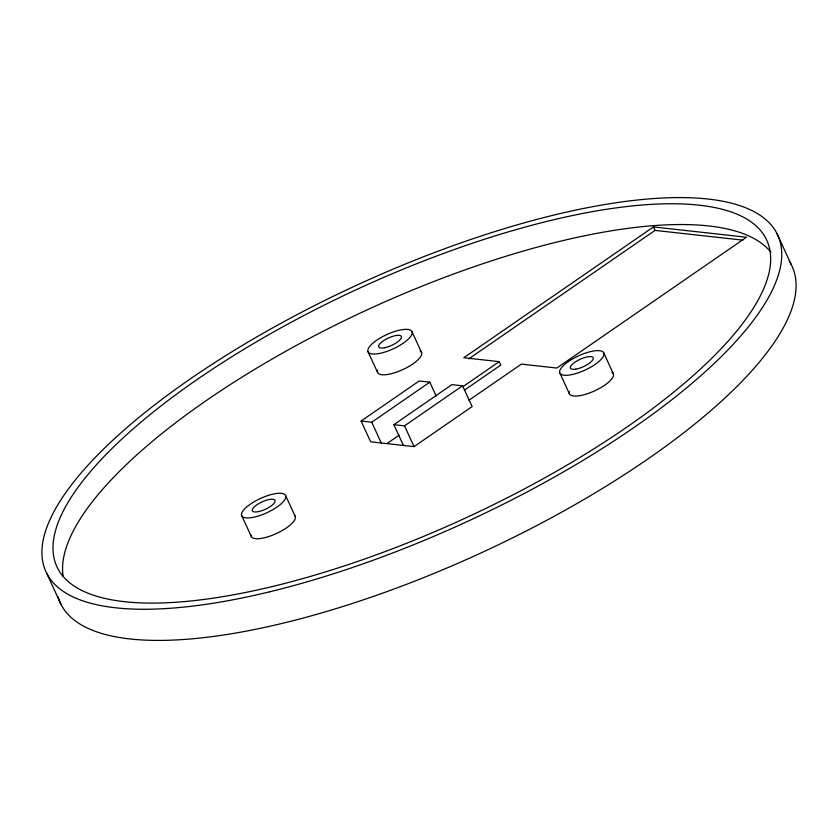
<?xml version="1.0" encoding="UTF-8"?>
<svg xmlns="http://www.w3.org/2000/svg" width="838" height="838" viewBox="0 0 838 838"><rect width="100%" height="100%" fill="white"/><g stroke="black" fill="none" stroke-linecap="round" stroke-linejoin="round"><path stroke-width="1.26" d="M403.424 445.449L393.87 424.677L451.944 384.621L462.576 385.805L472.129 406.577L414.056 446.633L370.647 441.815L361.094 421.043L419.168 380.986L429.8 382.17L436.169 396.018M468.987 400.229L521.362 364.111L556.82 368.05L746.459 237.248L653.441 226.93L463.802 357.732L499.207 361.66L500.789 365.075L464.367 390.183M361.094 421.043L371.726 422.226L429.8 382.17M468.631 358.957L655.033 230.398L742.887 240.139M393.87 424.677L404.503 425.861L462.576 385.805M462.869 386.716L499.207 361.66M387.156 443.449L398.982 435.289M776.983 233.593L791.313 264.745M653.441 226.93L655.033 230.398M603.852 353.091A24.166 7.825 -24.7 0 1 573.056 374.324A24.166 7.825 -24.7 0 1 568.52 361.492A24.166 7.825 -24.7 0 1 603.852 353.091L613.406 373.853M559.774 372.847L569.327 393.619M412.055 331.806A24.166 7.825 -24.7 0 1 381.269 353.049A24.166 7.825 -24.7 0 1 376.733 340.218A24.166 7.825 -24.7 0 1 412.055 331.806L421.608 352.578M404.503 425.861L414.056 446.633M367.976 351.572L377.529 372.344M371.726 422.226L381.28 442.988M285.716 495.719A24.166 7.825 -24.7 0 1 254.92 516.962A24.166 7.825 -24.7 0 1 250.384 504.13A24.166 7.825 -24.7 0 1 285.716 495.719L295.269 516.491M241.637 515.485L251.191 536.257M46.687 573.255L61.017 604.408M789.228 261.11A402.743 130.456 -24.7 0 1 479.598 553.593A402.743 130.456 -24.7 0 1 57.969 596.604M63.175 576.565A390.665 126.538 -24.7 0 1 369.946 308.573A390.665 126.538 -24.7 0 1 770.866 252.186M420.184 350.996A24.166 7.825 -24.7 0 1 402.188 369.872A24.166 7.825 -24.7 0 1 377.603 370.092M611.981 372.281A24.166 7.825 -24.7 0 1 593.985 391.147A24.166 7.825 -24.7 0 1 569.4 391.367M294.735 515.611A24.166 7.825 -24.7 0 1 275.849 533.785A24.166 7.825 -24.7 0 1 251.033 535.21M269.585 591.817A402.743 130.456 -24.7 0 0 778.701 237.405A402.743 130.456 -24.7 0 0 187.22 381.039A402.743 130.456 -24.7 0 0 269.585 591.817M384.537 347.77A12.486 4.043 -24.7 0 0 401.486 336.96A12.486 4.043 -24.7 0 0 384.034 340.354A12.486 4.043 -24.7 0 0 384.537 347.77M272.109 586.59A390.665 126.538 -24.7 0 0 767.933 243.02A390.665 126.538 -24.7 0 0 195.464 380.661A390.665 126.538 -24.7 0 0 272.109 586.59M258.827 511.547A12.486 4.043 -24.7 0 0 275.094 500.621A12.486 4.043 -24.7 0 0 257.098 504.654A12.486 4.043 -24.7 0 0 258.827 511.547M575.727 369.149A12.486 4.043 -24.7 0 0 593.273 358.507A12.486 4.043 -24.7 0 0 576.439 361.241A12.486 4.043 -24.7 0 0 575.727 369.149"/></g></svg>
